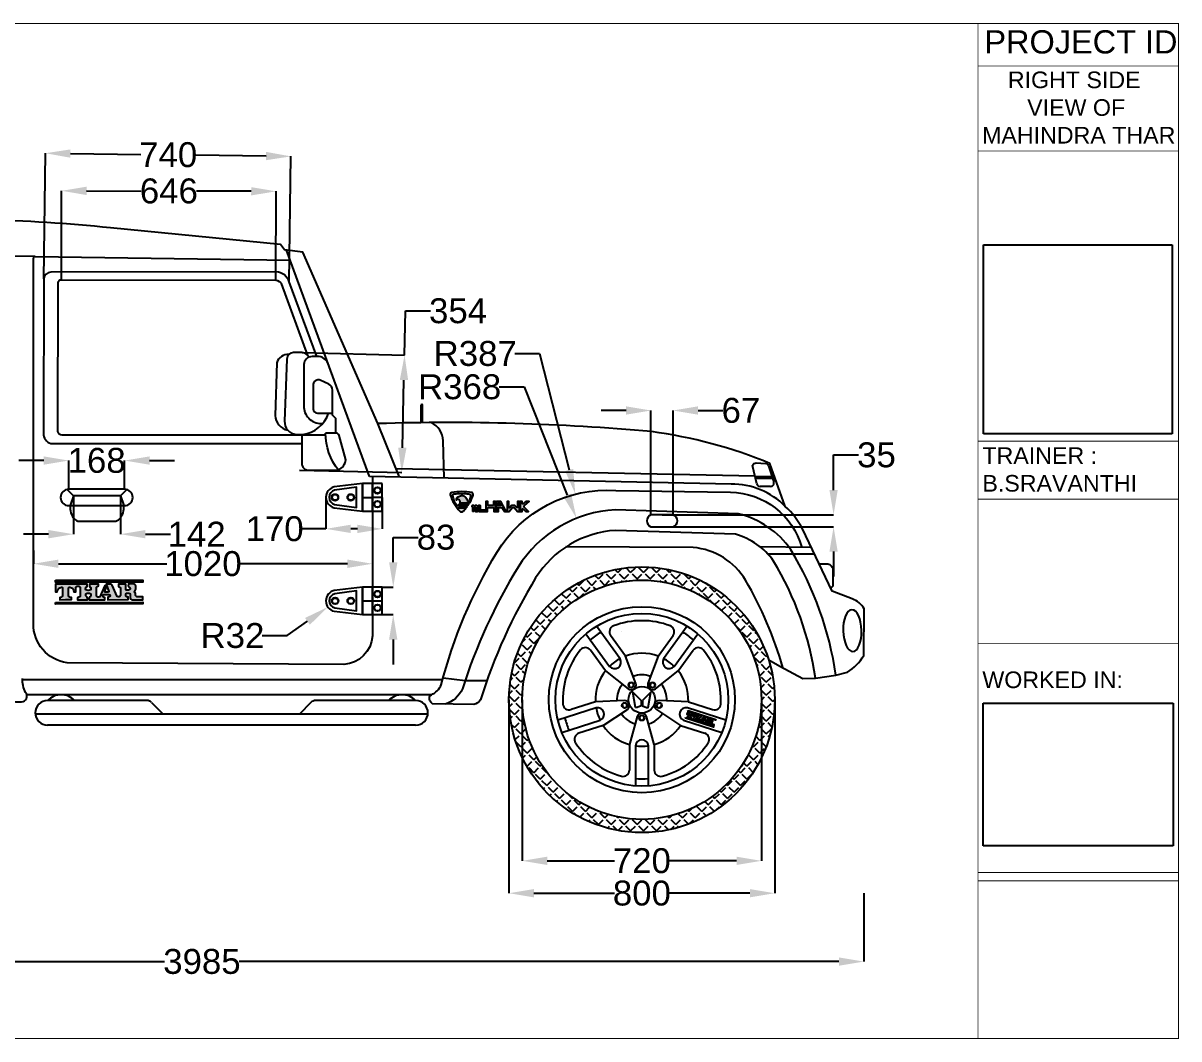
# Model space of a CAD drawing. Header units: millimetres. Extents: x 95227 to 123007, y 41076 to 56298.
# Drawn here: x 119528 to 123007, y 53241 to 56298 of the extents above; entities that cross this region are included whole.
import ezdxf

# ---------------------------------------------------------------- set-up
doc = ezdxf.new("R2010")
doc.units = ezdxf.units.MM
doc.header["$MEASUREMENT"] = 0
doc.layers.add('Dimensions', color=9, linetype='Continuous')
doc.styles.get("Standard").update_dxf_attribs({"font": 'arial.ttf'})
doc.dimstyles.get("Standard").update_dxf_attribs({"dimtxt": 75, "dimasz": 75, "dimexe": 0.18, "dimexo": 0.0625, "dimgap": 0.09, "dimtad": 0, "dimtih": 1, "dimtoh": 1, "dimdec": 0, "dimzin": 0, "dimdsep": 46, "dimtxsty": 'Standard', "dimcen": 0.09, "dimadec": 0, "dimazin": 0, "dimtfac": 1, "dimtdec": 0, "dimtofl": 0, "dimtmove": 0, "dimatfit": 3, "dimfxl": 1, "dimtolj": 1, "dimtzin": 0, "dimarcsym": 0})
picture_1 = doc.add_image_def('image1.jpeg', size_in_pixel=(1023, 1024))
picture_2 = doc.add_image_def('image2.jpg', size_in_pixel=(866, 650))

# ---------------------------------------------------------------- blocks, each defined once
blk = doc.blocks.new('hawk')
h = blk.add_hatch(color=1)
h.dxf.hatch_style = 1
h.paths.add_polyline_path([(-35.9, 19, 0.404591), (-37.4, 16.6, 0.130147), (-27.7, 0.2, 0.408551), (-24.7, -0.1, 0.029395), (-21.8, 3.1), (-28.5, 3.1, -0.952211), (-28.6, 4.2), (-20.8, 4.2, 0.008754), (-20.1, 5.2), (-27.3, 5.2, -0.952211), (-27.4, 6.4), (-19.3, 6.4, 0.007725), (-18.7, 7.3), (-26.3, 7.3, -0.952211), (-26.4, 8.4), (-18, 8.4, 0.059257), (-14.6, 16.4, 0.409649), (-15.8, 19, 0.077233)])
h.paths.add_polyline_path([(-17.3, 15.2, -0.067371), (-18.8, 9.8, -0.471179), (-19.7, 9.8, 0.127913), (-22.4, 14.6, 0.282161), (-27.3, 15.4, 0.106668), (-28.7, 14.6, -0.178163), (-29.6, 14.2), (-30, 14.2, 0.211255), (-31.2, 13.4, 0.208142), (-31.3, 11.1, -0.206483), (-30.6, 12.3, -0.27889), (-29.4, 12.2, -0.363364), (-28, 8.2, -0.109199), (-29.2, 6, -0.464593), (-31, 6.1, -0.137068), (-34.8, 16, -0.350281), (-33.5, 17.5, -0.046137), (-19, 17.6, -0.443081)], flags=16)
h.paths.add_polyline_path([(-12.1, 4), (-12.1, 0), (-10.2, 0), (-10.2, 4.2), (-9.2, 4.2, -0.393943), (-8.8, 3.8), (-8.8, 0), (0, 0), (0, 3.4, -0.198912), (0.1, 3.6), (0.4, 3.9, -0.198912), (0.6, 4), (5.5, 4, -0.198912), (5.8, 3.9), (6, 3.6, -0.198912), (6.1, 3.4), (6.1, 0), (10.8, 0), (10.8, 3.4, -0.414214), (11.3, 3.9), (14.1, 3.9, -0.255949), (14.4, 3.8), (16.8, 0), (21.5, 0), (24.5, 3.5, -0.218786), (25.1, 3.9), (26.2, 3.9, -0.184158), (27, 3.5), (30.1, 0), (34.7, 0), (34.7, 1.9, -0.249265), (35.1, 2.7), (38.4, 0), (41.2, 0), (37, 3.8, -0.212693), (36.8, 4.1), (36.8, 5.6, -0.21738), (37, 5.9), (41.7, 10), (38.4, 10), (35.5, 7.5, -0.178932), (35.2, 7.4), (35, 7.4, -0.414214), (34.8, 7.6), (34.8, 10), (32.8, 10), (32.8, 1.1, -0.971146), (31.9, 1.1), (31.9, 10), (29.9, 10), (29.9, 4, -0.502321), (29.2, 3.9), (27.7, 5.6, 0.213791), (27.1, 5.9), (24.6, 5.9, 0.171096), (23.8, 5.6), (22.2, 3.7, -0.62129), (21.4, 3.8), (21.4, 10), (19.6, 10), (19.6, 0.9), (18.6, 0.9, -0.221264), (18, 1.3), (13.2, 10), (9, 10), (9, 1, -0.842099), (7.9, 1), (7.9, 10), (6, 10), (6, 6.4, -0.414214), (5.6, 6), (0.6, 6, -0.414214), (0.2, 6.4), (0.2, 10), (-1.8, 10), (-1.8, 1.6, -0.414214), (-2.3, 1.1), (-6.4, 1.1, -0.328801), (-7, 1.7), (-7, 5.1, 0.367304), (-7.6, 5.8), (-9.2, 5.8, 0.386944), (-9.7, 5.1), (-10.2, 5.1, 0.370557), (-10.9, 5.8), (-12.3, 5.8, 0.398474), (-13, 5.1), (-13.4, 5.1, 0.323889), (-13.9, 5.8), (-15.2, 5.8, 0.393145), (-15.7, 5.5), (-15.7, 4.8, 0.166006), (-15.6, 4.7), (-15.3, 4.2, -0.166006), (-15.2, 4.1), (-15.2, 0), (-13.5, 0), (-13.5, 4, -0.54313)])
h.paths.add_polyline_path([(10.7, 6), (10.7, 8, -0.414214), (10.9, 8.3), (11.8, 8.3, -0.251857), (12, 8.2), (13.1, 6.5, -0.134352), (13.2, 6.4), (13.2, 6, -0.428842), (12.9, 5.8), (10.9, 5.8, -0.414214)], flags=16)
for points in [[(-20.1, 5.2), (-27.3, 5.2, -0.952211), (-27.4, 6.4), (-19.3, 6.4, 0.007725), (-18.7, 7.3), (-26.3, 7.3, -0.952211), (-26.4, 8.4), (-18, 8.4, 0.059257), (-14.6, 16.4, 0.409649), (-15.8, 19, 0.077233), (-35.9, 19, 0.404591), (-37.4, 16.6, 0.130147), (-27.7, 0.2, 0.408551), (-24.7, -0.1, 0.029395), (-21.8, 3.1), (-28.5, 3.1, -0.952211), (-28.6, 4.2), (-20.8, 4.2, 0.008754)], [(10.9, 8.3), (11.8, 8.3, -0.251857), (12, 8.2), (13.1, 6.5, -0.134352), (13.2, 6.4), (13.2, 6, -0.428842), (12.9, 5.8), (10.9, 5.8, -0.414214), (10.7, 6), (10.7, 8, -0.414214)]]:
    blk.add_lwpolyline(points, format="xyb", close=True)
for points in [[(-34.8, 16, -0.350281), (-33.5, 17.5, -0.046137), (-19, 17.6, -0.443081), (-17.3, 15.2, -0.067371), (-18.8, 9.8, -0.471179), (-19.7, 9.8, 0.127913), (-22.4, 14.6, 0.282161), (-27.3, 15.4, 0.106668), (-28.7, 14.6, -0.178163), (-29.6, 14.2), (-30, 14.2, 0.211255), (-31.2, 13.4, 0.208142), (-31.3, 11.1, -0.206483), (-30.6, 12.3, -0.27889), (-29.4, 12.2, -0.363364), (-28, 8.2, -0.109199), (-29.2, 6, -0.464593), (-31, 6.1, -0.137068), (-34.8, 16)], [(-13.5, 0), (-13.5, 4, -0.54313), (-12.1, 4), (-12.1, 0), (-10.2, 0), (-10.2, 4.2), (-9.2, 4.2, -0.393943), (-8.8, 3.8), (-8.8, 0), (0, 0), (0, 3.4, -0.198912), (0.1, 3.6), (0.4, 3.9, -0.198912), (0.6, 4), (5.5, 4, -0.198912), (5.8, 3.9), (6, 3.6, -0.198912), (6.1, 3.4), (6.1, 0), (10.8, 0), (10.8, 3.4, -0.422861), (11.3, 3.9), (14.1, 3.9, -0.255949), (14.4, 3.8), (16.8, 0), (21.5, 0), (24.5, 3.5, -0.218786), (25.1, 3.9), (26.2, 3.9, -0.184158), (27, 3.5), (30.1, 0), (34.7, 0), (34.7, 1.9, -0.249265), (35.1, 2.7), (38.4, 0), (41.2, 0), (37, 3.8, -0.212693), (36.8, 4.1), (36.8, 5.6, -0.21738), (37, 5.9), (41.7, 10), (38.4, 10), (35.5, 7.5, -0.178932), (35.2, 7.4), (35, 7.4, -0.414214), (34.8, 7.6), (34.8, 10), (32.8, 10), (32.8, 1.1, -0.969725), (31.9, 1.1), (31.9, 10), (29.9, 10), (29.9, 4, -0.502321), (29.2, 3.9), (27.7, 5.6, 0.213791), (27.1, 5.9), (24.6, 5.9, 0.171096), (23.8, 5.6), (22.2, 3.6, -0.600263), (21.4, 3.8), (21.4, 10), (19.6, 10), (19.6, 0.9), (18.6, 0.9, -0.221264), (18, 1.3), (13.2, 10), (9, 10), (9, 1, -0.842099), (7.9, 1), (7.9, 10), (6, 10), (6, 6.4, -0.414214), (5.6, 6), (0.6, 6, -0.414214), (0.2, 6.4), (0.2, 10), (-1.8, 10), (-1.8, 1.6, -0.414143), (-2.3, 1.1), (-6.4, 1.1, -0.328801), (-7, 1.7), (-7, 5.1, 0.367304), (-7.6, 5.8), (-9.2, 5.8, 0.386944), (-9.7, 5.1), (-10.2, 5.1, 0.370557), (-10.9, 5.8), (-12.3, 5.8, 0.398474), (-13, 5.1), (-13.4, 5.1, 0.323889), (-13.9, 5.8), (-15.2, 5.8, 0.393145), (-15.7, 5.5), (-15.7, 4.8, 0.166006), (-15.6, 4.7), (-15.3, 4.2, -0.166006), (-15.2, 4.1), (-15.2, 0)]]:
    blk.add_lwpolyline(points, format="xyb")
blk.add_lwpolyline([(-13.5, 0), (-15.2, 0)])
blk = doc.blocks.new('Thar Text')
h = blk.add_hatch(color=1)
h.dxf.hatch_style = 1
h.paths.add_polyline_path([(46.7, -3), (-34.6, 23.4), (-35.1, 21.7), (46.1, -4.7)])
h.paths.add_polyline_path([(-15.4, 11.2, -0.382894), (-13.9, 8.7), (-16.4, 1.4, -0.23712), (-17.9, 0.6), (-19.2, 0.6, 0.31703), (-19.4, 0.4), (-20, -1.3), (-10.7, -4.4), (-10.2, -2.9, 0.242247), (-10.7, -1.1, -0.339913), (-11, -0.2), (-10.4, 1.6, -0.265073), (-10.3, 1.7, -0.273396), (-5.9, 0.3, -0.277258), (-5.9, 0.1), (-6.5, -1.5, -0.294154), (-7.4, -2.3, 0.288317), (-8.7, -3.4), (-9.2, -4.9), (5.4, -9.6), (6, -7.6, -0.393076), (4.7, -5.4), (4.8, -5.1, -0.353837), (6, -4.5), (10.8, -6, -0.376101), (11.5, -7.4, -0.347638), (10.2, -8.3), (9, -8.3), (8.3, -10.5), (27.2, -16.6), (28, -13.9), (26.4, -13.4, -0.348559), (26, -12.8), (26.7, -10.7, -0.381602), (27.7, -10), (29.6, -10.6, -0.406679), (30.5, -12.6), (29.5, -15.8, 0.400639), (30.6, -17.9), (40.6, -21.1), (41.6, -18.3), (36.1, -16.5, -0.333412), (35.2, -15), (35.7, -13.1, 0.344418), (35.1, -11.1, 0.196792), (37.3, -9.2), (38.4, -6.2, 0.356185), (36.6, -3.6), (32, -2.1), (31.3, -4.1, 0.250677), (32, -5.5, -0.521072), (31.7, -7.7, -0.179004), (30.2, -7.8), (28.3, -7.1, -0.34931), (27.9, -6.3), (29.6, -1.4), (22.9, 0.8), (22.1, -1.6, -0.435565), (23.4, -3.7), (21.2, -10.5, -0.584703), (17.9, -10.3), (16.7, 1.7, 0.27519), (15.3, 3.2), (11.4, 4.5), (11.7, -3.1, -0.566637), (11.2, -3.6), (7.8, -2.5, -0.426032), (7.8, -1.8), (9.6, 0.4), (10.1, 2, 0.26241), (9.7, 3.6), (1.6, -5.4, -0.497213), (-1.2, -3.7), (1.2, 3.7, -0.471858), (3.7, 5.1), (4.3, 6.8), (-4.2, 9.6), (-4.9, 7.6, 0.376102), (-4, 6), (-4.7, 3.9, -0.251657), (-9.4, 5.4), (-9.1, 6.4, -0.401256), (-7, 8.1), (-6.3, 10.3), (-16.9, 13.7), (-26.6, 16.8), (-35.8, 19.8), (-38.1, 12.7), (-36.4, 12.1, -0.37191), (-31.2, 15.3, -0.585078), (-30.4, 13.7), (-32.6, 7, -0.316215), (-34.2, 6), (-35.5, 6.1, 0.351509), (-35.9, 5.8), (-36.5, 4.1), (-31, 2.4), (-25.6, 0.6), (-25, 2.3, 0.351509), (-25.2, 2.7), (-26.4, 3.4, -0.316215), (-27, 5.2), (-24.9, 11.9, -0.585078), (-23.3, 12.7, -0.37191), (-21, 7.1), (-19.3, 6.6), (-18.1, 10.1, -0.399434)])
h.paths.add_polyline_path([(40, -23.5), (-41.3, 2.9), (-41.8, 1.3), (39.4, -25.1)])
at = {"color": 1}
for points in [[(-34.6, 23.4), (46.7, -3), (46.1, -4.7), (-35.1, 21.7)], [(-41.3, 2.9), (40, -23.5), (39.4, -25.1), (-41.8, 1.3)]]:
    blk.add_lwpolyline(points, close=True, dxfattribs=at)
blk.add_lwpolyline([(-16.9, 13.7), (-26.6, 16.8), (-35.8, 19.8), (-38.1, 12.7), (-36.4, 12.1, -0.37191), (-31.2, 15.3, -0.585078), (-30.4, 13.7), (-32.6, 7, -0.316215), (-34.2, 6), (-35.5, 6.1, 0.351509), (-35.9, 5.8), (-36.5, 4.1), (-31, 2.4), (-25.6, 0.6), (-25, 2.3, 0.351509), (-25.2, 2.7), (-26.4, 3.4, -0.316215), (-27, 5.2), (-24.9, 11.9, -0.585078), (-23.3, 12.7, -0.37191), (-21, 7.1), (-19.3, 6.6), (-18.1, 10.1, -0.399434), (-15.4, 11.2, -0.382894), (-13.9, 8.7), (-16.4, 1.4, -0.23712), (-17.9, 0.6), (-19.2, 0.6, 0.31703), (-19.4, 0.4), (-20, -1.3), (-10.7, -4.4), (-10.2, -2.9, 0.242247), (-10.7, -1.1, -0.339913), (-11, -0.2), (-10.4, 1.6, -0.265073), (-10.3, 1.7, -0.273396), (-5.9, 0.3, -0.277258), (-5.9, 0.1), (-6.5, -1.5, -0.294154), (-7.4, -2.3, 0.288317), (-8.7, -3.4), (-9.2, -4.9), (5.4, -9.6), (6, -7.6, -0.393076), (4.7, -5.4), (4.8, -5.1, -0.353837), (6, -4.5), (10.8, -6, -0.376101), (11.5, -7.4, -0.347638), (10.2, -8.3), (9, -8.3), (8.3, -10.5), (27.2, -16.6), (28, -13.9), (26.4, -13.4, -0.348559), (26, -12.8), (26.7, -10.7, -0.381602), (27.7, -10), (29.6, -10.6, -0.406679), (30.5, -12.6), (29.5, -15.8, 0.400639), (30.6, -17.9), (40.6, -21.1), (41.6, -18.3), (36.1, -16.5, -0.333412), (35.2, -15), (35.7, -13.1, 0.344418), (35.1, -11.1, 0.196792), (37.3, -9.2), (38.4, -6.2, 0.356185), (36.6, -3.6), (32, -2.1), (31.3, -4.1, 0.250677), (32, -5.5, -0.521072), (31.7, -7.7, -0.179004), (30.2, -7.8), (28.3, -7.1, -0.34931), (27.9, -6.3), (29.6, -1.4), (22.9, 0.8), (22.1, -1.6, -0.435565), (23.4, -3.7), (21.2, -10.5, -0.584703), (17.9, -10.3), (16.7, 1.7, 0.27519), (15.3, 3.2), (11.4, 4.5), (11.7, -3.1, -0.58706), (11.2, -3.6), (7.8, -2.5, -0.426032), (7.8, -1.8), (9.6, 0.4), (10.1, 2, 0.26241), (9.7, 3.6), (1.6, -5.4, -0.497213), (-1.2, -3.7), (1.2, 3.7, -0.471858), (3.7, 5.1), (4.3, 6.8), (-4.2, 9.6), (-4.9, 7.6, 0.376102), (-4, 6), (-4.7, 3.9, -0.251657), (-9.4, 5.4), (-9.1, 6.4, -0.401256), (-7, 8.1), (-6.3, 10.3), (-16.9, 13.7)], format="xyb", dxfattribs=at)
blk = doc.blocks.new('*U3')
blk.add_circle((0, -3.3), 8)
blk.add_arc((0, -3.3), 14.6, 16.3739, 164.0888)
blk = doc.blocks.new('*U4')
at = {"color": 0, "linetype": 'ByBlock', "lineweight": -2, "transparency": 16777216}
for p, rotation in [((86446.1, 54757.7), 215.9999999999999), ((86506.5, 54757.7), 144), ((86427.5, 54700.3), 287.9999999999999), ((86525.1, 54700.3), 72)]:
    blk.add_blockref('*U3', p, dxfattribs=dict(at, rotation=rotation))
blk.add_blockref('*U3', (86476.3, 54664.8), dxfattribs=at)
blk = doc.blocks.new('*U5')
blk.add_lwpolyline([(8, 0), (4, 6.9), (-4, 6.9), (-8, 0), (-4, -6.9), (4, -6.9)], close=True)
blk = doc.blocks.new('*U6')
at = {"color": 0, "linetype": 'ByBlock', "lineweight": -2, "transparency": 16777216}
for p, rotation in [((86444.2, 54760.4), 215.9999999999999), ((86508.4, 54760.4), 144), ((86424.3, 54699.3), 287.9999999999999), ((86528.2, 54699.3), 71.99999999999996)]:
    blk.add_blockref('*U5', p, dxfattribs=dict(at, rotation=rotation))
blk.add_blockref('*U5', (86476.3, 54661.5), dxfattribs=at)
blk = doc.blocks.new('Wheel')
h = blk.add_hatch()
h.set_pattern_fill('ANGLE', color=256, scale=100, angle=45)
h.set_pattern_definition([(45, (-86476.282, -54716.16), (-19.4454365, 19.4454365), [20, -7.5]), (135, (-86476.282, -54716.16), (-19.4454365, -19.4454365), [20, -7.5])])
h.paths.add_polyline_path([(0, 400), (0, 360, -0.414214), (360, 0), (400, 0, 0.414214)])
h.paths.add_polyline_path([(0, 400, 0.414214), (-400, 0), (-360, 0, -0.414214), (0, 360)])
h.paths.add_polyline_path([(-360, 0), (-400, 0, 0.414214), (0, -400), (0, -360, -0.414214)])
h.paths.add_polyline_path([(400, 0), (360, 0, -0.414214), (0, -360), (0, -400, 0.414214)])
for points in [[(-168.2, 198.3), (-97.1, 100.4, 0.916875), (-65.5, 123.4), (-136.6, 221.2)], [(136.6, 221.2), (65.5, 123.4, 0.916875), (97.1, 100.4), (168.2, 198.3)], [(-240.6, -98.7), (-125.5, -61.3, 0.916875), (-137.6, -24.2), (-252.6, -61.6)], [(252.6, -61.6), (137.6, -24.2, 0.916875), (125.5, -61.3), (240.6, -98.7)], [(19.5, -259.3), (19.5, -138.3, 0.916875), (-19.5, -138.3), (-19.5, -259.3)]]:
    blk.add_lwpolyline(points, format="xyb")
for points in [[(-48.9, 131.2), (-94.2, 193.4)], [(48.9, 131.2), (94.2, 193.4)], [(-109.6, 87.1), (-154.8, 149.3)], [(109.6, 87.1), (154.8, 149.3)], [(-18.4, 49.2), (-48.9, 131.2)], [(48.9, 131.2), (18.3, 49.1)], [(-109.6, 87.1), (-41, 32.6)], [(41.1, 32.7), (109.6, 87.1)], [(-1.9, -2), (-1.8, -18.5), (-14.1, -23.7), (-18.9, -23.7), (-27.1, 22.8), (-1.9, -2)], [(1.9, -2), (1.8, -18.5), (14.1, -23.7), (18.9, -23.7), (27, 22.8), (1.9, -2)], [(-139.9, -6), (-213, -29.8)], [(-52.5, -2.3), (-139.9, -6)], [(-116.7, -77.3), (-43.7, -29)], [(43.8, -29), (116.7, -77.3)], [(139.9, -6), (52.4, -2.3)], [(139.9, -6), (213, -29.8)], [(-14.1, -50.6), (-37.5, -134.9)], [(37.5, -134.9), (14, -50.5)], [(-116.7, -77.3), (-189.9, -101.1)], [(116.7, -77.3), (189.9, -101.1)], [(-37.5, -134.9), (-37.5, -211.8)], [(37.5, -134.9), (37.5, -211.8)]]:
    blk.add_lwpolyline(points)
for radius in [400, 360, 280, 260, 40]:
    blk.add_circle((0, 0), radius)
for centre, radius, start, end in [((-78.9, 204.5), 18.8, 111.1117, 216), ((0, 0), 238, 68.8883, 111.1117), ((78.9, 204.5), 18.8, 324, 68.8883), ((0, 0), 238, 121.3003, 130.6997), ((0, 0), 238, 49.3003, 58.6997), ((0, 0), 238, 140.8883, 183.1117), ((-170.1, 138.3), 18.8, 36, 140.8883), ((0, 0), 140, 69.5368, 110.4632), ((170.1, 138.3), 18.8, 39.1117, 144), ((0, 0), 238, 356.8883, 39.1117), ((0, 0), 140, 117.9935, 134.0065), ((0, 0), 140, 45.9935, 62.0065), ((0, 0), 140, 141.5368, 182.4632), ((0, 0), 75, 69.5368, 110.4632), ((0, 0), 140, 357.5368, 38.4632), ((0, 0), 75, 141.5368, 182.4632), ((0, 0), 75, 357.5368, 38.4632), ((-218.9, -11.9), 18.8, 183.1117, 288), ((0, 0), 140, 189.9935, 206.0065), ((218.9, -11.9), 18.8, 252, 356.8883), ((0, 0), 238, 193.3003, 202.6997), ((0, 0), 75, 213.5368, 254.4632), ((0, 0), 75, 285.5368, 326.4632), ((-184.1, -119), 18.8, 108, 212.8883), ((0, 0), 140, 213.5368, 254.4632), ((0, 0), 140, 285.5368, 326.4632), ((184.1, -119), 18.8, 327.1117, 72), ((0, 0), 238, 212.8883, 255.1117), ((0, 0), 140, 261.9935, 278.0065), ((0, 0), 238, 284.8883, 327.1117), ((-56.3, -211.8), 18.8, 255.1117, 0), ((0, 0), 238, 265.3003, 274.6997), ((56.3, -211.8), 18.8, 180, 284.8883)]:
    blk.add_arc(centre, radius, start, end)
for name in ['*U4', '*U6']:
    blk.add_blockref(name, (-86476.3, -54716.2))
at = {"color": 1, "xscale": 1.026477805229593, "yscale": 1.026477805229593, "zscale": 1.026477805229593}
blk.add_blockref('Thar Text', (174.7, -56.7), dxfattribs=at)
blk = doc.blocks.new('*D127')
at = {"layer": 'Defpoints', "color": 0, "transparency": 16777216}
for p in [(119558.9, 54711.3), (120579.2, 54711.3), (120579.2, 54671.1)]:
    blk.add_point(p, dxfattribs=at)
at = {"layer": 'Dimensions', "color": 0, "lineweight": -2, "transparency": 16777216}
for p, q in [((119558.9, 54711.3), (119558.9, 54670.9)), ((120579.2, 54711.3), (120579.2, 54670.9)), ((119633.9, 54671.1), (119960.6, 54671.1)), ((120504.2, 54671.1), (120177.5, 54671.1))]:
    blk.add_line(p, q, dxfattribs=at)
at = {"layer": 'Dimensions', "color": 0, "transparency": 16777216}
for points in [[(119633.9, 54683.6), (119633.9, 54658.6), (119558.9, 54671.1)], [(120504.2, 54683.6), (120504.2, 54658.6), (120579.2, 54671.1)]]:
    blk.add_solid(points, dxfattribs=at)
at = {"layer": 'Dimensions', "color": 0, "transparency": 16777216, "insert": (120069.1, 54671.1), "char_height": 75, "attachment_point": 5}
blk.add_mtext('\\A1;1020', dxfattribs=at)
blk = doc.blocks.new('*D128')
at = {"layer": 'Defpoints', "color": 0, "transparency": 16777216}
for p in [(121030.3, 54261.8), (121750.3, 54261.8), (121750.3, 53776.9)]:
    blk.add_point(p, dxfattribs=at)
at = {"layer": 'Dimensions', "color": 0, "lineweight": -2, "transparency": 16777216}
for p, q in [((121030.3, 54261.8), (121030.3, 53776.7)), ((121750.3, 54261.8), (121750.3, 53776.7)), ((121105.3, 53776.9), (121307.8, 53776.9)), ((121675.3, 53776.9), (121472.8, 53776.9))]:
    blk.add_line(p, q, dxfattribs=at)
at = {"layer": 'Dimensions', "color": 0, "transparency": 16777216}
for points in [[(121105.3, 53789.4), (121105.3, 53764.4), (121030.3, 53776.9)], [(121675.3, 53789.4), (121675.3, 53764.4), (121750.3, 53776.9)]]:
    blk.add_solid(points, dxfattribs=at)
at = {"layer": 'Dimensions', "color": 0, "transparency": 16777216, "insert": (121390.3, 53776.9), "char_height": 75, "attachment_point": 5}
blk.add_mtext('\\A1;720', dxfattribs=at)
blk = doc.blocks.new('*D129')
at = {"layer": 'Defpoints', "color": 0, "transparency": 16777216}
for p in [(120990.3, 54261.8), (121790.3, 54261.8), (121790.3, 53679.4)]:
    blk.add_point(p, dxfattribs=at)
at = {"layer": 'Dimensions', "color": 0, "lineweight": -2, "transparency": 16777216}
for p, q in [((120990.3, 54261.8), (120990.3, 53679.2)), ((121790.3, 54261.8), (121790.3, 53679.2)), ((121065.3, 53679.4), (121307.5, 53679.4)), ((121715.3, 53679.4), (121473.2, 53679.4))]:
    blk.add_line(p, q, dxfattribs=at)
at = {"layer": 'Dimensions', "color": 0, "transparency": 16777216}
for points in [[(121065.3, 53691.9), (121065.3, 53666.9), (120990.3, 53679.4)], [(121715.3, 53691.9), (121715.3, 53666.9), (121790.3, 53679.4)]]:
    blk.add_solid(points, dxfattribs=at)
at = {"layer": 'Dimensions', "color": 0, "transparency": 16777216, "insert": (121390.3, 53679.4), "char_height": 75, "attachment_point": 5}
blk.add_mtext('\\A1;800', dxfattribs=at)
blk = doc.blocks.new('*D109')
at = {"layer": 'Defpoints', "color": 0, "transparency": 16777216}
for p in [(118073.5, 53679.5), (122058.5, 53679.5), (122058.5, 53473.6)]:
    blk.add_point(p, dxfattribs=at)
at = {"layer": 'Dimensions', "color": 0, "lineweight": -2, "transparency": 16777216}
for p, q in [((118073.5, 53679.4), (118073.5, 53473.4)), ((122058.5, 53679.4), (122058.5, 53473.4)), ((118148.5, 53473.6), (119953.6, 53473.6)), ((121983.5, 53473.6), (120178.3, 53473.6))]:
    blk.add_line(p, q, dxfattribs=at)
at = {"layer": 'Dimensions', "color": 0, "transparency": 16777216}
for points in [[(118148.5, 53486.1), (118148.5, 53461.1), (118073.5, 53473.6)], [(121983.5, 53486.1), (121983.5, 53461.1), (122058.5, 53473.6)]]:
    blk.add_solid(points, dxfattribs=at)
at = {"layer": 'Dimensions', "color": 0, "transparency": 16777216, "insert": (120066, 53473.6), "char_height": 75, "attachment_point": 5}
blk.add_mtext('\\A1;3985', dxfattribs=at)
blk = doc.blocks.new('*D112')
at = {"layer": 'Defpoints', "color": 0, "transparency": 16777216}
for p in [(120471.3, 54559.2), (120445.1, 54540.8)]:
    blk.add_point(p, dxfattribs=at)
at = {"layer": 'Dimensions', "color": 0, "lineweight": -2, "transparency": 16777216}
for p, q in [((120471.2, 54559.2), (120471.4, 54559.2)), ((120471.3, 54559.2), (120471.3, 54559.3)), ((120322.3, 54454.7), (120383.7, 54497.8)), ((120247.3, 54454.7), (120322.3, 54454.7))]:
    blk.add_line(p, q, dxfattribs=at)
at = {"layer": 'Dimensions', "color": 0, "transparency": 16777216}
blk.add_solid([(120376.5, 54508), (120390.9, 54487.5), (120445.1, 54540.8)], dxfattribs=at)
at = {"layer": 'Dimensions', "color": 0, "transparency": 16777216, "insert": (120158, 54454.7), "char_height": 75, "attachment_point": 5}
blk.add_mtext('\\A1;R32', dxfattribs=at)
blk = doc.blocks.new('*D151')
at = {"layer": 'Defpoints', "color": 0, "transparency": 16777216}
for p in [(120439.1, 54871), (120608.9, 54871.1), (120608.9, 54776.1)]:
    blk.add_point(p, dxfattribs=at)
at = {"layer": 'Dimensions', "color": 0, "lineweight": -2, "transparency": 16777216}
for p, q in [((120439.1, 54871), (120439.1, 54776)), ((120608.9, 54871), (120608.9, 54776)), ((120439.1, 54776.1), (120364.1, 54776.1)), ((120533.9, 54776.1), (120514.1, 54776.1))]:
    blk.add_line(p, q, dxfattribs=at)
at = {"layer": 'Dimensions', "color": 0, "transparency": 16777216}
for points in [[(120514.1, 54788.6), (120514.1, 54763.6), (120439.1, 54776.1)], [(120533.9, 54788.6), (120533.9, 54763.6), (120608.9, 54776.1)]]:
    blk.add_solid(points, dxfattribs=at)
at = {"layer": 'Dimensions', "color": 0, "transparency": 16777216, "insert": (120284.8, 54776.1), "char_height": 75, "attachment_point": 5}
blk.add_mtext('\\A1;170', dxfattribs=at)
blk = doc.blocks.new('*D175')
at = {"layer": 'Defpoints', "color": 0, "transparency": 16777216}
for p in [(121484.4, 55132.4), (121417.7, 54818.1), (121484.4, 54818.1)]:
    blk.add_point(p, dxfattribs=at)
at = {"layer": 'Dimensions', "color": 0, "lineweight": -2, "transparency": 16777216}
for p, q in [((121342.7, 55132.4), (121267.7, 55132.4)), ((121417.7, 54818.1), (121417.7, 55132.6)), ((121484.4, 54818.1), (121484.4, 55132.6)), ((121559.4, 55132.4), (121634.4, 55132.4))]:
    blk.add_line(p, q, dxfattribs=at)
at = {"layer": 'Dimensions', "color": 0, "transparency": 16777216}
for points in [[(121342.7, 55144.9), (121342.7, 55119.9), (121417.7, 55132.4)], [(121559.4, 55144.9), (121559.4, 55119.9), (121484.4, 55132.4)]]:
    blk.add_solid(points, dxfattribs=at)
at = {"layer": 'Dimensions', "color": 0, "transparency": 16777216, "insert": (121688.4, 55132.4), "char_height": 75, "attachment_point": 5}
blk.add_mtext('\\A1;67', dxfattribs=at)
blk = doc.blocks.new('*D176')
at = {"layer": 'Defpoints', "color": 0, "transparency": 16777216}
for p in [(121451, 54818.1), (121451, 54782.6), (121967.4, 54782.6)]:
    blk.add_point(p, dxfattribs=at)
at = {"layer": 'Dimensions', "color": 0, "lineweight": -2, "transparency": 16777216}
for p, q in [((121967.4, 54893.1), (121967.4, 54998.5)), ((121967.4, 54998.5), (122042.4, 54998.5)), ((121451.1, 54818.1), (121967.6, 54818.1)), ((121451.1, 54782.6), (121967.6, 54782.6)), ((121967.4, 54707.6), (121967.4, 54632.6))]:
    blk.add_line(p, q, dxfattribs=at)
at = {"layer": 'Dimensions', "color": 0, "transparency": 16777216}
for points in [[(121954.9, 54893.1), (121979.9, 54893.1), (121967.4, 54818.1)], [(121954.9, 54707.6), (121979.9, 54707.6), (121967.4, 54782.6)]]:
    blk.add_solid(points, dxfattribs=at)
at = {"layer": 'Dimensions', "color": 0, "transparency": 16777216, "insert": (122096.5, 54998.5), "char_height": 75, "attachment_point": 5}
blk.add_mtext('\\A1;35', dxfattribs=at)
blk = doc.blocks.new('*D177')
at = {"layer": 'Defpoints', "color": 0, "transparency": 16777216}
for p in [(119643.6, 55793.7), (119642.9, 55526.2), (120288.6, 55524.6)]:
    blk.add_point(p, dxfattribs=at)
at = {"layer": 'Dimensions', "color": 0, "lineweight": -2, "transparency": 16777216}
for p, q in [((119642.9, 55526.3), (119643.6, 55793.9)), ((119718.6, 55793.5), (119883.3, 55793.1)), ((120214.3, 55792.3), (120049.6, 55792.7)), ((120288.6, 55524.6), (120289.3, 55792.2))]:
    blk.add_line(p, q, dxfattribs=at)
at = {"layer": 'Dimensions', "color": 0, "transparency": 16777216}
for points in [[(119718.6, 55806), (119718.6, 55781), (119643.6, 55793.7)], [(120214.3, 55804.8), (120214.2, 55779.8), (120289.3, 55792.1)]]:
    blk.add_solid(points, dxfattribs=at)
at = {"layer": 'Dimensions', "color": 0, "transparency": 16777216, "insert": (119966.4, 55792.9), "char_height": 75, "attachment_point": 5}
blk.add_mtext('\\A1;646', dxfattribs=at)
blk = doc.blocks.new('*D178')
at = {"layer": 'Defpoints', "color": 0, "transparency": 16777216}
for p in [(120333.9, 55897.3), (119590.3, 55529.1), (120329.1, 55519.7)]:
    blk.add_point(p, dxfattribs=at)
at = {"layer": 'Dimensions', "color": 0, "lineweight": -2, "transparency": 16777216}
for p, q in [((119590.3, 55529.2), (119595.1, 55906.9)), ((119670.1, 55905.8), (119882, 55903.1)), ((120259, 55898.3), (120047, 55901)), ((120329.1, 55519.8), (120333.9, 55897.5))]:
    blk.add_line(p, q, dxfattribs=at)
at = {"layer": 'Dimensions', "color": 0, "transparency": 16777216}
for points in [[(119670.3, 55918.3), (119670, 55893.3), (119595.1, 55906.8)], [(120259.1, 55910.8), (120258.8, 55885.8), (120333.9, 55897.3)]]:
    blk.add_solid(points, dxfattribs=at)
at = {"layer": 'Dimensions', "color": 0, "transparency": 16777216, "insert": (119964.5, 55902), "char_height": 75, "attachment_point": 5}
blk.add_mtext('\\A1;740', dxfattribs=at)
blk = doc.blocks.new('*D179')
at = {"layer": 'Defpoints', "color": 0, "transparency": 16777216}
for p in [(119833.3, 54981.8), (119664.9, 54895.2), (119833.3, 54895.2)]:
    blk.add_point(p, dxfattribs=at)
at = {"layer": 'Dimensions', "color": 0, "lineweight": -2, "transparency": 16777216}
for p, q in [((119589.9, 54981.8), (119514.9, 54981.8)), ((119664.9, 54895.3), (119664.9, 54982)), ((119833.3, 54895.3), (119833.3, 54982)), ((119908.3, 54981.8), (119983.3, 54981.8))]:
    blk.add_line(p, q, dxfattribs=at)
at = {"layer": 'Dimensions', "color": 0, "transparency": 16777216}
for points in [[(119589.9, 54994.3), (119589.9, 54969.3), (119664.9, 54981.8)], [(119908.3, 54994.3), (119908.3, 54969.3), (119833.3, 54981.8)]]:
    blk.add_solid(points, dxfattribs=at)
at = {"layer": 'Dimensions', "color": 0, "transparency": 16777216, "insert": (119749.1, 54981.8), "char_height": 75, "attachment_point": 5}
blk.add_mtext('\\A1;168', dxfattribs=at)
blk = doc.blocks.new('*D180')
at = {"layer": 'Defpoints', "color": 0, "transparency": 16777216}
for p in [(119679.1, 54875.2), (119821.1, 54875.2), (119821.1, 54760.1)]:
    blk.add_point(p, dxfattribs=at)
at = {"layer": 'Dimensions', "color": 0, "lineweight": -2, "transparency": 16777216}
for p, q in [((119679.1, 54875.1), (119679.1, 54759.9)), ((119821.1, 54875.1), (119821.1, 54759.9)), ((119604.1, 54760.1), (119529.1, 54760.1)), ((119896.1, 54760.1), (119971.1, 54760.1))]:
    blk.add_line(p, q, dxfattribs=at)
at = {"layer": 'Dimensions', "color": 0, "transparency": 16777216}
for points in [[(119604.1, 54772.6), (119604.1, 54747.6), (119679.1, 54760.1)], [(119896.1, 54772.6), (119896.1, 54747.6), (119821.1, 54760.1)]]:
    blk.add_solid(points, dxfattribs=at)
at = {"layer": 'Dimensions', "color": 0, "transparency": 16777216, "insert": (120050.1, 54760.1), "char_height": 75, "attachment_point": 5}
blk.add_mtext('\\A1;142', dxfattribs=at)
blk = doc.blocks.new('*D181')
at = {"layer": 'Defpoints', "color": 0, "transparency": 16777216}
for p in [(120368, 55306.5), (120676, 55299.1), (120359.5, 54952.8)]:
    blk.add_point(p, dxfattribs=at)
at = {"layer": 'Dimensions', "color": 0, "lineweight": -2, "transparency": 16777216}
for p, q in [((120676, 55299.1), (120679.2, 55432.2)), ((120679.2, 55432.2), (120754.2, 55432.2)), ((120368.1, 55306.5), (120676.2, 55299.1)), ((120669.3, 55020.4), (120674.2, 55224.1)), ((120359.6, 54952.8), (120667.7, 54945.4))]:
    blk.add_line(p, q, dxfattribs=at)
at = {"layer": 'Dimensions', "color": 0, "transparency": 16777216}
for points in [[(120661.7, 55224.4), (120686.7, 55223.8), (120676, 55299.1)], [(120656.8, 55020.7), (120681.8, 55020.1), (120667.5, 54945.4)]]:
    blk.add_solid(points, dxfattribs=at)
at = {"layer": 'Dimensions', "color": 0, "transparency": 16777216, "insert": (120837, 55432.2), "char_height": 75, "attachment_point": 5}
blk.add_mtext('\\A1;354', dxfattribs=at)
blk = doc.blocks.new('*D161')
at = {"layer": 'Defpoints', "color": 0, "transparency": 16777216}
for p in [(120609, 54600.6), (120609, 54517.9), (120641.9, 54517.9)]:
    blk.add_point(p, dxfattribs=at)
at = {"layer": 'Dimensions', "color": 0, "lineweight": -2, "transparency": 16777216}
for p, q in [((120641.9, 54675.6), (120641.9, 54750.6)), ((120641.9, 54750.6), (120716.9, 54750.6)), ((120609.1, 54600.6), (120642.1, 54600.6)), ((120609.1, 54517.9), (120642.1, 54517.9)), ((120641.9, 54442.9), (120641.9, 54367.9))]:
    blk.add_line(p, q, dxfattribs=at)
at = {"layer": 'Dimensions', "color": 0, "transparency": 16777216}
for points in [[(120629.4, 54675.6), (120654.4, 54675.6), (120641.9, 54600.6)], [(120629.4, 54442.9), (120654.4, 54442.9), (120641.9, 54517.9)]]:
    blk.add_solid(points, dxfattribs=at)
at = {"layer": 'Dimensions', "color": 0, "transparency": 16777216, "insert": (120770.7, 54750.6), "char_height": 75, "attachment_point": 5}
blk.add_mtext('\\A1;83', dxfattribs=at)
blk = doc.blocks.new('*D117')
at = {"layer": 'Defpoints', "color": 0, "transparency": 16777216}
for p in [(121190.1, 54880.7), (121285.5, 54505.3)]:
    blk.add_point(p, dxfattribs=at)
at = {"layer": 'Dimensions', "color": 0, "lineweight": -2, "transparency": 16777216}
for p, q in [((121007.5, 55303.6), (121082.5, 55303.6)), ((121082.5, 55303.6), (121171.6, 54953.4)), ((121285.4, 54505.3), (121285.6, 54505.3)), ((121285.5, 54505.2), (121285.5, 54505.4))]:
    blk.add_line(p, q, dxfattribs=at)
at = {"layer": 'Dimensions', "color": 0, "transparency": 16777216}
blk.add_solid([(121183.7, 54956.5), (121159.5, 54950.3), (121190.1, 54880.7)], dxfattribs=at)
at = {"layer": 'Dimensions', "color": 0, "transparency": 16777216, "insert": (120888.7, 55303.6), "char_height": 75, "attachment_point": 5}
blk.add_mtext('\\A1;R387', dxfattribs=at)
blk = doc.blocks.new('*D118')
at = {"layer": 'Defpoints', "color": 0, "transparency": 16777216}
for p in [(121193.6, 54807.9), (121330.1, 54466.1)]:
    blk.add_point(p, dxfattribs=at)
at = {"layer": 'Dimensions', "color": 0, "lineweight": -2, "transparency": 16777216}
for p, q in [((120960.6, 55203.4), (121035.6, 55203.4)), ((121035.6, 55203.4), (121165.7, 54877.6)), ((121330, 54466.1), (121330.2, 54466.1)), ((121330.1, 54466), (121330.1, 54466.2))]:
    blk.add_line(p, q, dxfattribs=at)
at = {"layer": 'Dimensions', "color": 0, "transparency": 16777216}
blk.add_solid([(121177.4, 54882.2), (121154.1, 54872.9), (121193.6, 54807.9)], dxfattribs=at)
at = {"layer": 'Dimensions', "color": 0, "transparency": 16777216, "insert": (120841.7, 55203.4), "char_height": 75, "attachment_point": 5}
blk.add_mtext('\\A1;R368', dxfattribs=at)

msp = doc.modelspace()

# ---------------------------------------------------------------- linework, layer by layer
at = {"const_width": 2.5}
for points in [[(117436.4, 56297.2), (122402, 56297.2), (122402, 53242.2), (117436.4, 53242.2)], [(122402, 56297.2), (123005.6, 56297.2), (123005.6, 53242.2), (122402, 53242.2)]]:
    msp.add_lwpolyline(points, close=True, dxfattribs=at)
for points in [[(122402, 56169.6), (123005.6, 56169.6)], [(122402, 55913.6), (123005.6, 55913.6)], [(122402, 55040.1), (123005.6, 55040.1)], [(122402, 54865.6), (123005.6, 54865.6)], [(122402, 54430.7), (123005.6, 54430.7)], [(122402, 53741.7), (123005.6, 53741.7)], [(122402, 53716.7), (123005.6, 53716.7)]]:
    msp.add_lwpolyline(points, dxfattribs=at)
at = {"color": 0}
for points in [[(121772, 54381.6), (121806, 54363.3), (121874.7, 54326.2), (121912.9, 54326.8), (121974.3, 54335.8), (122008.8, 54344.5, 0.117079), (122058.5, 54395), (122059.9, 54535.8, 0.160817), (122023.4, 54565.3), (121963, 54589), (121873.6, 54776.1, 0.09235), (121822, 54843.9), (121775.6, 54972.8, 0.065977), (121419, 55068.7, 0.030427), (120595.7, 55092.8), (120370, 55608.9), (120314.6, 55616.3), (120303, 55631.9), (119790.9, 55682.2, 0.048358), (119020.8, 55690.7)], [(120579.1, 54933.1), (120579.4, 54453.7, -0.375616), (120493.1, 54367.8), (119660.1, 54372.9, -0.378625), (119558.8, 54491.5), (119558.9, 55591.2)], [(120411.4, 55295.1), (120329.1, 55519.7, 0.291973), (120290.3, 55549.6), (119611, 55548.7, 0.384279), (119590.3, 55529.1), (119589.4, 55064.8, 0.347964), (119611.2, 55032.8), (120366.8, 55032.8)], [(120438.3, 55057.8), (119645, 55057.8, -0.412653), (119632, 55070.5), (119632.9, 55516.2, -0.414372), (119642.9, 55526.2), (120288.6, 55524.6, -0.189132), (120305.7, 55514.3)], [(120328, 55300.9, 0.371586), (120291.8, 55276), (120286, 55117.7, 0.337477), (120324.1, 55073.2)], [(120389.5, 55293.3), (120382.2, 55300.7, 0.198912), (120368, 55306.5), (120341.9, 55306.5, 0.403502), (120321.9, 55287.2), (120315, 55100.2, 0.414997), (120349.7, 55060.5), (120369.3, 55060.5, 0.286036), (120447, 55124)], [(120445.3, 55274.4, 0.292819), (120414.4, 55295.1), (120397.4, 55295.1, 0.368359), (120372.7, 55270.8), (120372.7, 55141.7, 0.423783), (120430, 55093.8)], [(120469.5, 55064.3), (120469.5, 55107.9), (120459.2, 55118.2), (120459.2, 55193.7, 0.291847), (120447.7, 55211.9), (120422, 55223.8, 0.415019), (120400.5, 55211.7), (120400.5, 55137.6, 0.390019), (120414.1, 55124), (120459.2, 55124)], [(120730.2, 55095.7), (120730.2, 55148, 1), (120725.2, 55148), (120725.2, 55095.6)], [(120795.2, 54928.7), (120792.4, 55041.4, 0.257195), (120757.3, 55095.9)], [(120366.8, 55057.8), (120366.8, 54972.8, 0.414214), (120386.8, 54952.8), (120477.1, 54952.8)], [(120477.1, 54952.8, -0.168267), (120438.2, 55064.3)], [(120477.1, 54952.8, 0.241533), (120499.3, 54984.4), (120479.2, 55056.9, 0.336923), (120469.5, 55064.3), (120438.2, 55064.3)], [(121723.5, 54966.8, -0.332758), (121734.6, 54974.9), (121762.4, 54973.1)], [(120463.6, 54902.2, 0.786767), (120463.6, 54839.9), (120549.4, 54829.7), (120549.4, 54912.4), (120463.6, 54902.2)], [(121822, 54843.9, 0.200813), (121659.1, 54911.1), (120570.3, 54933.3)], [(120904.7, 54261.8, -0.233664), (120884, 54247.8), (120760.2, 54249.1, -0.3113), (120751.1, 54270, -0.248226), (120756.6, 54276.8, 0.200274), (120786, 54307.1, -0.070368), (120953.6, 54704.9, -0.281581), (121312.1, 54891.7), (121656.9, 54886.6, -0.332447), (121871.7, 54720.3)], [(119669.7, 54846, 0.212077), (119682.1, 54806.1, 0.216059), (119697.1, 54799.3), (119803, 54799.3, 0.216059), (119818.1, 54806.1, 0.212077), (119830.5, 54846)], [(121974.3, 54335.8, 0.100166), (121838.6, 54713.1, 0.181535), (121681.4, 54821.8), (121310.6, 54833.7, 0.244707), (121017.8, 54660.9, 0.059603), (120850.2, 54295.1, -0.231908), (120797.8, 54248.7)], [(121912.9, 54326.8, 0.099635), (121786.6, 54679.3, 0.171641), (121672.4, 54760.1), (121311.4, 54771.6, 0.242297), (121070.6, 54628.4, 0.06187), (120904.7, 54261.8)], [(121815.1, 54358.4, 0.061662), (121702.3, 54621.6, 0.243703), (121544.8, 54719.9), (121161.5, 54721.6)], [(121924, 54670.4), (121949.7, 54670.4, -0.379651), (121965.2, 54654.1), (121965.2, 54607, -0.368325), (121958.4, 54598.6)], [(120463.7, 54590.4, 0.786767), (120463.7, 54528.1), (120549.6, 54517.9), (120549.6, 54600.6), (120463.7, 54590.4)], [(119340.9, 54330.8), (119402.5, 54277), (119434.9, 54257.4), (119504.4, 54255.8), (119522.7, 54255.4, 0.621937), (119534.9, 54283.7, -0.144193), (119526.4, 54326.1)]]:
    msp.add_lwpolyline(points, format="xyb", dxfattribs=at)
for points in [[(119564, 55596.2), (119496.9, 55596.5), (118448.5, 55582.3)], [(119564, 55596.2), (120331.5, 55585)], [(120570.3, 54933.3), (120320.3, 55615.5)], [(120385.1, 55297.7), (120305.7, 55514.3)], [(120661.2, 54931.4), (120595.7, 55092.8)], [(121731, 54934.6), (120651, 54956.6)], [(121736.4, 54911.6), (121723.5, 54966.8)], [(121771.3, 54966.2), (121787.4, 54917)], [(121782.4, 54932.4), (121731.5, 54932.4)], [(121784, 54927.4), (121732.7, 54927.4)], [(121777.9, 54903.9), (121746.1, 54903.9)], [(119679.1, 54875.2), (119660, 54894.2)], [(119679.1, 54875.2), (119669.7, 54846)], [(119821.1, 54875.2), (119679.1, 54875.2)], [(119821.1, 54875.2), (119840.1, 54894.2)], [(119821.1, 54875.2), (119830.5, 54846)], [(120549.4, 54871), (120579.1, 54871)], [(120579.2, 54871.1), (120608.9, 54871.1)], [(121900.4, 54720), (121746.8, 54721.7)], [(121909.9, 54700.1), (121770.1, 54699.7)], [(120549.6, 54559.2), (120579.3, 54559.2)], [(120579.3, 54559.2), (120609, 54559.2)], [(120789.8, 54321.4), (119526.1, 54321.4)], [(120791.7, 54328.1), (120858.4, 54320), (120924.1, 54320.1)], [(120756.4, 54276.8), (119538.4, 54276.8)], [(119900.3, 54259.5), (119601.6, 54259.5)], [(119914.7, 54253.5), (119949.1, 54218.1)], [(120394.1, 54253.5), (120359.6, 54218.1)], [(120709.3, 54259.5), (120408.4, 54259.5)], [(120746.2, 54218.1), (119564.7, 54218.1)], [(120709.3, 54185.3), (119601.6, 54185.3)]]:
    msp.add_lwpolyline(points, dxfattribs=at)
for points in [[(120465.4, 54892.3, 0.767141), (120465.4, 54849.8), (120531.2, 54840.9), (120531.2, 54901.2)], [(119664.9, 54846), (119833.3, 54846, 1), (119833.3, 54895.2), (119664.9, 54895.2, 1)], [(121484.4, 54818.1), (121417.7, 54818.1, 0.686023), (121417.7, 54782.6), (121484.4, 54782.6, 0.724864)], [(120465.6, 54580.5, 0.767141), (120465.6, 54538), (120531.4, 54529.1), (120531.4, 54589.4)]]:
    msp.add_lwpolyline(points, format="xyb", close=True, dxfattribs=at)
for points in [[(120579.1, 54912.4), (120549.4, 54912.4), (120549.4, 54829.7), (120579.1, 54829.7)], [(120608.9, 54912.4), (120579.2, 54912.4), (120579.2, 54829.7), (120608.9, 54829.7)], [(120584.1, 54891.7), (120589.1, 54900.4), (120599.1, 54900.4), (120604.1, 54891.7), (120599.1, 54883.1), (120589.1, 54883.1)], [(120456.6, 54871), (120461.6, 54879.7), (120471.6, 54879.7), (120476.6, 54871), (120471.6, 54862.4), (120461.6, 54862.4)], [(120503.8, 54871), (120508.8, 54879.7), (120518.8, 54879.7), (120523.8, 54871), (120518.8, 54862.4), (120508.8, 54862.4)], [(120584.1, 54850.4), (120589.1, 54859), (120599.1, 54859), (120604.1, 54850.4), (120599.1, 54841.7), (120589.1, 54841.7)], [(120579.3, 54600.6), (120549.6, 54600.6), (120549.6, 54517.9), (120579.3, 54517.9)], [(120609, 54600.6), (120579.3, 54600.6), (120579.3, 54517.9), (120609, 54517.9)], [(120584.2, 54579.9), (120589.2, 54588.6), (120599.2, 54588.6), (120604.2, 54579.9), (120599.2, 54571.3), (120589.2, 54571.3)], [(120456.7, 54559.2), (120461.7, 54567.9), (120471.7, 54567.9), (120476.7, 54559.2), (120471.7, 54550.6), (120461.7, 54550.6)], [(120503.9, 54559.2), (120508.9, 54567.9), (120518.9, 54567.9), (120523.9, 54559.2), (120518.9, 54550.6), (120508.9, 54550.6)], [(120584.2, 54538.6), (120589.2, 54547.2), (120599.2, 54547.2), (120604.2, 54538.6), (120599.2, 54529.9), (120589.2, 54529.9)]]:
    msp.add_lwpolyline(points, close=True, dxfattribs=at)
for centre in [(120594.1, 54891.7), (120466.6, 54871), (120513.8, 54871), (120594.1, 54850.4), (120594.2, 54579.9), (120466.7, 54559.2), (120513.9, 54559.2), (120594.2, 54538.6)]:
    msp.add_circle(centre, 10, dxfattribs=at)
for centre, radius, start, end in [((119563.9, 55591.2), 5, 89.1676, 179.9971), ((121761.8, 54963.1), 10, 18.113, 86.4266), ((121746.1, 54913.9), 10, 193.1506, 270), ((121777.9, 54913.9), 10, 270, 18.113), ((119642.3, 54220.1), 56.6, 44.0534, 135.9466), ((120668.6, 54220.1), 56.6, 44.0534, 135.9466), ((119601.6, 54222.4), 37.1, 90, 270), ((119900.3, 54239.5), 20, 44.3056, 90), ((120408.4, 54239.5), 20, 90, 135.6944), ((120709.3, 54222.4), 37.1, 270, 90)]:
    msp.add_arc(centre, radius, start, end, dxfattribs=at)
at = {"color": 0, "extrusion": (0, 0, -1)}
msp.add_ellipse((122023.9, 54469.9), major_axis=(-1.6, 63), ratio=0.440573, dxfattribs=at)

# ---------------------------------------------------------------- block references
at = {"color": 0, "xscale": 3, "yscale": 3, "zscale": 3}
msp.add_blockref('hawk', (120925.9, 54828.8), dxfattribs=at)
at = {"color": 1, "xscale": 3.07943341568878, "yscale": 3.07943341568878, "zscale": 3.07943341568878, "rotation": 18.08209921853035}
msp.add_blockref('Thar Text', (119748.8, 54585.8), dxfattribs=at)
at = {"color": 0}
msp.add_blockref('Wheel', (121390.3, 54261.8), dxfattribs=at)

# ---------------------------------------------------------------- texts
at = {"attachment_point": 1}
for s, width, heights, insert, char_height in [('PROJECT ID', 571.664, [52.8], (122421.4, 56277), 69.98), ('    RIGHT SIDE\\P       VIEW OF MAHINDRA THAR', 582.913, [357], (122414.4, 56152.7), 49.986), ('TRAINER :^JB.SRAVANTHI', 585.31, [147.1], (122415.4, 55021.6), 49.986), ('WORKED IN:', 558.131, [55.1], (122415.3, 54346.8), 49.99)]:
    msp.add_mtext_dynamic_manual_height_columns(s, width=width, gutter_width=0, heights=heights, dxfattribs=dict(at, insert=insert, char_height=char_height))

# ---------------------------------------------------------------- dimensions: what is measured, and where the dimension line sits
at = {"layer": 'Dimensions', "color": 8}
dim = msp.add_aligned_dim(p1=(119590.3, 55529.1), p2=(120329.1, 55519.7), distance=377.6, text='740', dimstyle='Standard', dxfattribs=at)
dim.commit()
dim.dimension.update_dxf_attribs({"geometry": '*D178', "text_midpoint": (119964.5, 55902)})
for p1, p2, distance, picture, middle in [((120288.6, 55524.6), (119642.9, 55526.2), -267.5, '*D177', (119966.4, 55792.9)), ((121417.7, 54818.1), (121484.4, 54818.1), 314.3, '*D175', (121688.4, 55132.4)), ((119664.9, 54895.2), (119833.3, 54895.2), 86.6, '*D179', (119749.1, 54981.8)), ((119679.1, 54875.2), (119821.1, 54875.2), -115.1, '*D180', (120050.1, 54760.1))]:
    dim = msp.add_aligned_dim(p1=p1, p2=p2, distance=distance, dimstyle='Standard', dxfattribs=at)
    dim.commit()
    dim.dimension.update_dxf_attribs({"geometry": picture, "text_midpoint": middle})
for base, p1, p2, angle, picture, middle in [((120676, 55299.1), (120359.5, 54952.8), (120368, 55306.5), 88.62, '*D181', (120837, 55432.2)), ((121967.4002, 54782.6284), (121451.0262, 54818.0874), (121451.0262, 54782.6284), 270, '*D176', (122096.4636, 54998.5183)), ((120641.9, 54517.9), (120609, 54600.6), (120609, 54517.9), 270, '*D161', (120770.7, 54750.6)), ((120579.2, 54671.1), (119558.9, 54711.3), (120579.2, 54711.3), 0, '*D127', (120069.1, 54671.1)), ((121790.3, 53679.4), (120990.3, 54261.8), (121790.3, 54261.8), 0, '*D129', (121390.3, 53679.4)), ((121750.3, 53776.9), (121030.3, 54261.8), (121750.3, 54261.8), 0, '*D128', (121390.3, 53776.9)), ((122058.5, 53473.6), (118073.5, 53679.5), (122058.5, 53679.5), 0, '*D109', (120066, 53473.6))]:
    dim = msp.add_linear_dim(base=base, p1=p1, p2=p2, angle=angle, dimstyle='Standard', dxfattribs=at)
    dim.commit()
    dim.dimension.update_dxf_attribs({"geometry": picture, "text_midpoint": middle, "dimtype": 161})
for center, mpoint, picture, middle in [((121285.5, 54505.3), (121190.1, 54880.7), '*D117', (120888.7, 55303.6)), ((121330.1, 54466.1), (121193.6, 54807.9), '*D118', (120841.7, 55203.4))]:
    dim = msp.add_radius_dim(center=center, mpoint=mpoint, dimstyle='Standard', dxfattribs=at)
    dim.commit()
    dim.dimension.update_dxf_attribs({"geometry": picture, "text_midpoint": middle, "dimtype": 164})
dim = msp.add_linear_dim(base=(120608.9, 54776.1), p1=(120439.1, 54871), p2=(120608.9, 54871.1), dimstyle='Standard', dxfattribs=at)
dim.commit()
dim.dimension.update_dxf_attribs({"geometry": '*D151', "text_midpoint": (120284.8, 54776.1), "dimtype": 160})
dim = msp.add_radius_dim(center=(120471.3, 54559.2), mpoint=(120445.1, 54540.8), dimstyle='Standard', dxfattribs=at)
dim.commit()
dim.dimension.update_dxf_attribs({"geometry": '*D112', "text_midpoint": (120158, 54454.7)})

# ---------------------------------------------------------------- pictures from other files: only their frames are drawn
image = msp.add_image(picture_1, insert=(122418.6, 55061.8), size_in_units=(568.4, 568.9))
image.dxf.flags = 7
at = {"layer": 'Dimensions', "color": 18}
image = msp.add_image(picture_2, insert=(122417.6, 53822.4), size_in_units=(571.9, 429.3), dxfattribs=at)
image.dxf.flags = 7

doc.saveas('drawing.dxf')
